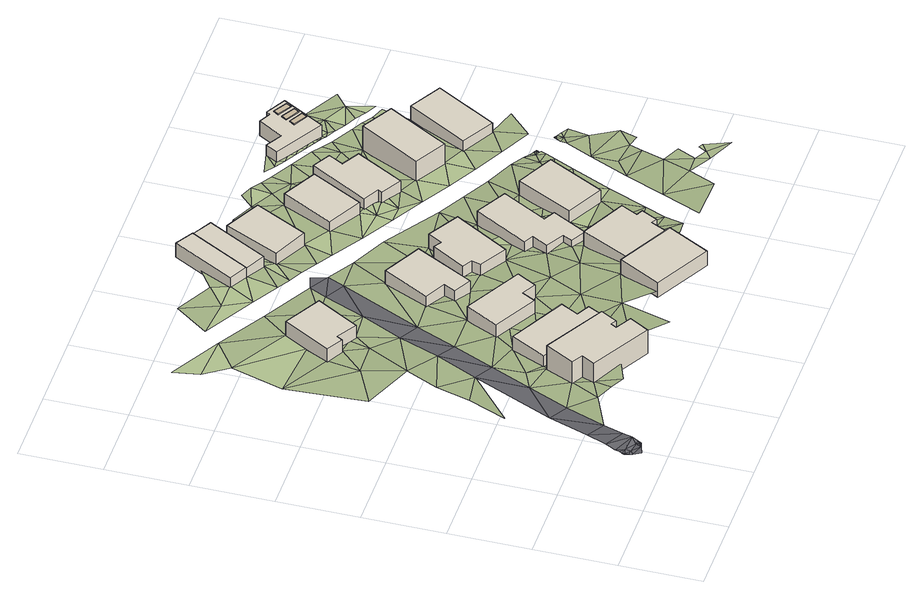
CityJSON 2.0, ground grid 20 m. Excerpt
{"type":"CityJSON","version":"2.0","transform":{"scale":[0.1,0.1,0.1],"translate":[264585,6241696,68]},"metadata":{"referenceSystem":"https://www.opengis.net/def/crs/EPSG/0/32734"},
"CityObjects":{
"building1":{"type":"Building","attributes":{"address":"7 Fryde Road University Estate Cape Town","building":"house","building:levels":2,"building_height":6.9,"roof_height":86.3,"ground_height":78.3,"plus_code":"4FRW3F63+G88"},"geometry":[{"type":"Solid","lod":"1","boundaries":[[[[0,1,2,3]],[[1,4,5,2]],[[4,6,7,5]],[[6,8,9,7]],[[8,10,11,9]],[[10,12,13,11]],[[12,14,15,13]],[[14,16,17,15]],[[16,18,19,17]],[[18,0,3,19]],[[3,2,5,7,9,11,13,15,17,19]],[[18,16,14,12,10,8,6,4,1,0]]]]}]},
"building2":{"type":"Building","attributes":{"address":"5 Fryde Road University Estate Cape Town","building":"house","building:levels":1,"building_height":4.1,"roof_height":82.1,"ground_height":76.9,"plus_code":"4FRW3F63+G8X"},"geometry":[{"type":"Solid","lod":"1","boundaries":[[[[20,21,22,23]],[[21,24,25,22]],[[24,26,27,25]],[[26,28,29,27]],[[28,30,31,29]],[[30,20,23,31]],[[23,22,25,27,29,31]],[[30,28,26,24,21,20]]]]}]},
"building3":{"type":"Building","attributes":{"address":"52 Ritchie Street University Estate Cape Town","building":"house","building:levels":1,"building_height":4.1,"roof_height":78.6,"ground_height":74,"plus_code":"4FRW3F63+P8J"},"geometry":[{"type":"Solid","lod":"1","boundaries":[[[[32,33,34,35]],[[33,36,37,34]],[[36,38,39,37]],[[38,40,41,39]],[[40,42,43,41]],[[42,32,35,43]],[[35,34,37,39,41,43]],[[42,40,38,36,33,32]]]]}]},
"building4":{"type":"Building","attributes":{"address":"3 Fryde Road University Estate Cape Town","building":"house","building:levels":1,"building_height":4.1,"roof_height":80.2,"ground_height":75.8,"plus_code":"4FRW3F63+J98"},"geometry":[{"type":"Solid","lod":"1","boundaries":[[[[44,45,46,47]],[[45,48,49,46]],[[48,50,51,49]],[[50,52,53,51]],[[52,54,55,53]],[[54,44,47,55]],[[47,46,49,51,53,55]],[[54,52,50,48,45,44]]]]}]},
"building5":{"type":"Building","attributes":{"address":"54 Ritchie Street University Estate Cape Town","building":"house","building:levels":1,"building_height":4.1,"roof_height":78.2,"ground_height":73.6,"plus_code":"4FRW3F63+MCF"},"geometry":[{"type":"Solid","lod":"1","boundaries":[[[[56,57,58,59]],[[57,60,61,58]],[[60,62,63,61]],[[62,64,65,63]],[[64,66,67,65]],[[66,56,59,67]],[[59,58,61,63,65,67]],[[66,64,62,60,57,56]]]]}]},
"building6":{"type":"Building","attributes":{"address":"6 Baris Road University Estate Cape Town","building":"house","building:levels":1,"building_height":4.1,"roof_height":82.8,"ground_height":77.4,"plus_code":"4FRW3F63+FFW"},"geometry":[{"type":"Solid","lod":"1","boundaries":[[[[68,69,70,71]],[[69,72,73,70]],[[72,74,75,73]],[[74,68,71,75]],[[71,70,73,75]],[[74,72,69,68]]]]}]},
"building7":{"type":"Building","attributes":{"address":"59 Ritchie Street University Estate Cape Town","building":"house","building:levels":1,"building_height":4.1,"roof_height":76,"ground_height":71,"plus_code":"4FRW3F63+VC2"},"geometry":[{"type":"Solid","lod":"1","boundaries":[[[[76,77,78,79]],[[77,80,81,78]],[[80,82,83,81]],[[82,76,79,83]],[[79,78,81,83]],[[82,80,77,76]]]]}]},
"building8":{"type":"Building","attributes":{"address":"56 Ritchie Street University Estate Cape Town","building":"house","building:levels":1,"building_height":4.1,"roof_height":77.9,"ground_height":73,"plus_code":"4FRW3F63+MF7"},"geometry":[{"type":"Solid","lod":"1","boundaries":[[[[84,85,86,87]],[[85,88,89,86]],[[88,90,91,89]],[[90,92,93,91]],[[92,94,95,93]],[[94,96,97,95]],[[96,98,99,97]],[[98,84,87,99]],[[87,86,89,91,93,95,97,99]],[[98,96,94,92,90,88,85,84]]]]}]},
"building9":{"type":"Building","attributes":{"address":"4 Baris Road University Estate Cape Town","building":"house","building:levels":1,"building_height":4.1,"roof_height":80.3,"ground_height":75.1,"plus_code":"4FRW3F63+GGM"},"geometry":[{"type":"Solid","lod":"1","boundaries":[[[[100,101,102,103]],[[101,104,105,102]],[[104,106,107,105]],[[106,108,109,107]],[[108,110,111,109]],[[110,112,113,111]],[[112,114,115,113]],[[114,100,103,115]],[[103,102,105,107,109,111,113,115]],[[114,112,110,108,106,104,101,100]]]]}]},
"building10":{"type":"Building","attributes":{"address":"61 Ritchie Street University Estate Cape Town","building":"house","building:levels":1,"building_height":4.1,"roof_height":75.6,"ground_height":70.8,"plus_code":"4FRW3F63+RCV"},"geometry":[{"type":"Solid","lod":"1","boundaries":[[[[116,117,118,119]],[[117,120,121,118]],[[120,122,123,121]],[[122,116,119,123]],[[119,118,121,123]],[[122,120,117,116]]]]}]},
"building11":{"type":"Building","attributes":{"address":"63 Ritchie Street University Estate Cape Town","building":"house","building:levels":1,"building_height":4.1,"roof_height":76,"ground_height":70.9,"plus_code":"4FRW3F63+RF6"},"geometry":[{"type":"Solid","lod":"1","boundaries":[[[[124,125,126,127]],[[125,128,129,126]],[[128,130,131,129]],[[130,124,127,131]],[[127,126,129,131]],[[130,128,125,124]]]]}]},
"building12":{"type":"Building","attributes":{"address":"58 Ritchie Street University Estate Cape Town","building":"house","building:levels":1,"building_height":4.1,"roof_height":77.8,"ground_height":72.6,"plus_code":"4FRW3F63+JGF"},"geometry":[{"type":"Solid","lod":"1","boundaries":[[[[132,133,134,135]],[[133,136,137,134]],[[136,138,139,137]],[[138,140,141,139]],[[140,142,143,141]],[[142,144,145,143]],[[144,146,147,145]],[[146,148,149,147]],[[148,150,151,149]],[[150,132,135,151]],[[135,134,137,139,141,143,145,147,149,151]],[[150,148,146,144,142,140,138,136,133,132]]]]}]},
"building13":{"type":"Building","attributes":{"address":"60 Ritchie Street University Estate Cape Town","building":"house","building:levels":1,"building_height":4.1,"roof_height":78.1,"ground_height":73.5,"plus_code":"4FRW3F63+JH4"},"geometry":[{"type":"Solid","lod":"1","boundaries":[[[[152,153,154,155]],[[153,156,157,154]],[[156,158,159,157]],[[158,152,155,159]],[[155,154,157,159]],[[158,156,153,152]]]]}]},
"building14":{"type":"Building","attributes":{"address":"65 Ritchie Street University Estate Cape Town","building":"house","building:levels":1,"building_height":4.1,"roof_height":75.3,"ground_height":70.1,"plus_code":"4FRW3F63+QGM"},"geometry":[{"type":"Solid","lod":"1","boundaries":[[[[160,161,162,163]],[[161,164,165,162]],[[164,166,167,165]],[[166,160,163,167]],[[163,162,165,167]],[[166,164,161,160]]]]}]},
"building15":{"type":"Building","attributes":{"address":"67 Ritchie Street University Estate Cape Town","building":"house","building:levels":1,"building_height":4.1,"roof_height":74.6,"ground_height":69.8,"plus_code":"4FRW3F63+QH6"},"geometry":[{"type":"Solid","lod":"1","boundaries":[[[[168,169,170,171]],[[169,172,173,170]],[[172,174,175,173]],[[174,176,177,175]],[[176,178,179,177]],[[178,180,181,179]],[[180,182,183,181]],[[182,168,171,183]],[[171,170,173,175,177,179,181,183]],[[182,180,178,176,174,172,169,168]]]]}]},
"building16":{"type":"Building","attributes":{"address":"69 Ritchie Street University Estate Cape Town","building":"house","building:levels":2,"building_height":6.9,"roof_height":77.8,"ground_height":69.6,"plus_code":"4FRW3F63+PJV"},"geometry":[{"type":"Solid","lod":"1","boundaries":[[[[184,185,186,187]],[[185,188,189,186]],[[188,190,191,189]],[[190,184,187,191]],[[187,186,189,191]],[[190,188,185,184]]]]}]},
"building17":{"type":"Building","attributes":{"building":"yes","building:levels":1,"building_height":4.1,"roof_height":73.3,"ground_height":68,"plus_code":"4FRW3F63+RJG"},"children":["building17-1","building17-2","building17-3"],"geometry":[{"type":"Solid","lod":"1","boundaries":[[[[192,193,194,195]],[[193,196,197,194]],[[196,198,199,197]],[[198,200,201,199]],[[200,202,203,201]],[[202,204,205,203]],[[204,206,207,205]],[[206,192,195,207]],[[195,194,197,199,201,203,205,207]],[[206,204,202,200,198,196,193,192]]]]}]},
"building17-1":{"type":"BuildingInstallation","parents":["building17"],"geometry":[{"type":"Solid","lod":"1","boundaries":[[[[208,209,210,211]],[[209,212,213,210]],[[212,214,215,213]],[[214,208,211,215]],[[211,210,213,215]],[[214,212,209,208]]]]}]},
"building17-2":{"type":"BuildingInstallation","parents":["building17"],"geometry":[{"type":"Solid","lod":"1","boundaries":[[[[216,217,218,219]],[[217,220,221,218]],[[220,222,223,221]],[[222,216,219,223]],[[219,218,221,223]],[[222,220,217,216]]]]}]},
"building17-3":{"type":"BuildingInstallation","parents":["building17"],"geometry":[{"type":"Solid","lod":"1","boundaries":[[[[224,225,226,227]],[[225,228,229,226]],[[228,230,231,229]],[[230,224,227,231]],[[227,226,229,231]],[[230,228,225,224]]]]}]},
"building18":{"type":"Building","attributes":{"address":"71 Ritchie Street University Estate Cape Town","building":"house","building:levels":1,"building_height":4.1,"roof_height":74.1,"ground_height":69.5,"plus_code":"4FRW3F63+PM8"},"geometry":[{"type":"Solid","lod":"1","boundaries":[[[[232,233,234,235]],[[233,236,237,234]],[[236,238,239,237]],[[238,232,235,239]],[[235,234,237,239]],[[238,236,233,232]]]]}]},
"terrain1":{"type":"TINRelief","geometry":[{"type":"CompositeSurface","lod":"1","boundaries":[[[240,241,242]],[[243,242,241]],[[244,245,246]],[[247,241,248]],[[242,243,249]],[[241,247,243]],[[250,247,248]],[[245,244,251]],[[252,243,247]],[[247,250,253]],[[249,243,254]],[[254,255,249]],[[256,249,255]],[[257,258,259]],[[260,258,257]],[[244,261,251]],[[255,254,262]],[[251,261,260]],[[262,254,263]],[[264,255,262]],[[265,262,263]],[[256,255,264]],[[259,258,266]],[[267,265,263]],[[260,268,258]],[[259,269,270]],[[267,271,265]],[[269,259,266]],[[272,266,258]],[[273,274,275]],[[276,260,261]],[[277,271,267]],[[264,278,256]],[[279,275,274]],[[280,281,282]],[[268,272,258]],[[256,278,283]],[[282,281,270]],[[260,276,268]],[[275,279,284]],[[277,285,271]],[[285,277,286]],[[284,279,287]],[[270,269,33]],[[288,272,268]],[[284,287,286]],[[288,289,272]],[[278,264,290]],[[264,291,290]],[[286,287,285]],[[33,282,270]],[[288,268,292]],[[292,268,276]],[[278,293,283]],[[294,279,295]],[[294,287,279]],[[296,283,293]],[[297,290,291]],[[298,299,300]],[[301,292,276]],[[297,291,299]],[[294,298,287]],[[282,33,302]],[[292,301,303]],[[304,296,293]],[[305,299,298]],[[306,303,301]],[[33,306,302]],[[297,299,307]],[[294,305,298]],[[308,297,307]],[[309,304,293]],[[299,305,307]],[[310,311,312]],[[313,306,301]],[[310,314,311]],[[315,309,293]],[[316,296,304]],[[317,69,294]],[[315,293,54]],[[318,304,309]],[[305,294,69]],[[319,302,306]],[[316,320,296]],[[321,307,305]],[[306,313,319]],[[321,54,307]],[[312,311,322]],[[314,323,311]],[[315,54,324]],[[323,322,311]],[[325,305,69]],[[325,321,305]],[[326,314,327]],[[314,326,323]],[[315,328,329]],[[315,324,328]],[[54,321,330]],[[325,69,331]],[[331,69,332]],[[54,330,324]],[[333,328,324]],[[322,323,334]],[[320,316,335]],[[336,329,328]],[[327,337,338]],[[331,332,339]],[[340,320,335]],[[327,338,326]],[[341,321,325]],[[329,336,56]],[[335,316,56]],[[341,330,321]],[[342,343,337]],[[100,325,331]],[[339,332,344]],[[343,338,337]],[[345,56,336]],[[344,332,346]],[[342,347,343]],[[325,348,341]],[[325,100,348]],[[349,330,341]],[[343,350,338]],[[56,345,85]],[[346,351,344]],[[352,335,56]],[[353,330,349]],[[354,85,345]],[[355,349,341]],[[346,356,351]],[[357,341,348]],[[358,343,347]],[[350,343,359]],[[353,360,330]],[[56,85,352]],[[348,100,361]],[[362,358,347]],[[351,356,363]],[[351,363,364]],[[359,365,350]],[[361,100,366]],[[356,367,363]],[[364,363,368]],[[360,353,369]],[[367,368,363]],[[366,370,361]],[[371,365,359]],[[362,372,358]],[[367,373,368]],[[370,374,361]],[[372,362,375]],[[369,133,360]],[[368,373,376]],[[371,120,365]],[[366,377,370]],[[360,133,84]],[[373,378,376]],[[377,379,378]],[[352,85,380]],[[381,374,370]],[[381,382,374]],[[84,380,85]],[[383,378,373]],[[378,383,377]],[[382,384,385]],[[382,381,386]],[[387,385,384]],[[388,381,370]],[[388,370,377]],[[386,384,382]],[[372,375,389]],[[358,372,390]],[[133,380,84]],[[391,392,375]],[[371,125,393]],[[388,377,383]],[[386,394,384]],[[375,392,389]],[[394,387,384]],[[390,125,358]],[[395,396,397]],[[391,398,392]],[[153,387,394]],[[133,399,380]],[[133,400,399]],[[388,383,401]],[[400,387,153]],[[125,402,393]],[[392,403,389]],[[391,404,398]],[[405,403,392]],[[406,392,398]],[[407,389,403]],[[125,390,402]],[[405,392,406]],[[395,408,396]],[[409,407,403]],[[401,410,388]],[[398,411,406]],[[409,412,407]],[[406,413,405]],[[414,398,404]],[[153,415,400]],[[402,390,416]],[[411,398,414]],[[400,415,399]],[[412,409,417]],[[418,396,408]],[[396,418,419]],[[402,416,420]],[[421,402,420]],[[417,160,412]],[[401,422,410]],[[390,423,416]],[[414,404,424]],[[390,160,423]],[[424,404,425]],[[422,152,410]],[[426,415,153]],[[153,152,426]],[[427,428,408]],[[420,416,429]],[[408,428,418]],[[160,417,174]],[[416,423,429]],[[414,424,430]],[[174,423,160]],[[419,418,431]],[[428,427,432]],[[429,423,433]],[[434,419,435]],[[419,431,435]],[[436,418,428]],[[425,437,424]],[[152,422,438]],[[426,152,439]],[[432,427,440]],[[437,425,441]],[[439,152,438]],[[442,423,174]],[[423,442,433]],[[443,444,432]],[[443,432,440]],[[424,188,430]],[[445,446,447]],[[446,442,174]],[[426,439,448]],[[449,434,435]],[[435,431,449]],[[450,439,438]],[[451,448,439]],[[451,439,450]],[[430,188,445]],[[437,441,452]],[[453,448,451]],[[454,455,456]],[[445,457,446]],[[458,451,450]],[[459,452,441]],[[460,455,461]],[[462,453,451]],[[442,446,463]],[[451,458,464]],[[451,464,462]],[[434,449,465]],[[466,464,458]],[[467,462,464]],[[456,455,460]],[[468,464,466]],[[464,469,467]],[[464,468,470]],[[470,469,464]],[[471,470,468]],[[472,469,470]],[[472,470,473]],[[470,471,473]],[[434,474,475]],[[461,476,460]],[[446,457,463]],[[465,449,477]],[[457,445,188]],[[434,465,474]],[[476,461,478]],[[437,452,185]],[[475,479,480]],[[478,481,476]],[[474,479,475]],[[459,482,452]],[[463,457,483]],[[479,484,480]],[[481,478,485]],[[486,484,487]],[[487,484,479]],[[488,486,487]],[[489,488,490]],[[490,488,487]],[[490,491,489]],[[491,490,492]],[[490,487,493]],[[493,492,490]],[[188,494,457]],[[495,493,487]],[[479,496,487]],[[487,496,495]],[[497,482,459]],[[483,457,494]],[[496,479,498]],[[474,499,479]],[[485,500,481]],[[499,498,479]],[[501,500,485]],[[502,500,501]],[[494,188,503]],[[500,502,504]],[[185,503,188]],[[452,236,185]],[[504,502,505]],[[482,497,506]],[[504,505,507]],[[505,508,507]],[[504,507,509]],[[503,185,510]],[[509,511,504]],[[512,507,508]],[[507,512,509]],[[508,513,512]],[[514,510,185]],[[514,185,236]],[[512,511,509]],[[511,512,515]],[[511,515,516]],[[513,517,512]],[[514,236,518]],[[513,519,517]],[[512,517,515]],[[517,519,520]],[[521,516,515]],[[516,521,522]],[[520,523,517]],[[524,522,521]],[[515,517,525]]]}]},
"road1":{"type":"Road","attributes":{"highway":"residential","name":"Fryde Road","surface":"asphalt","lanes":2,"width":5.5},"geometry":[{"type":"MultiSurface","lod":"1","boundaries":[[[526,527,528]],[[296,276,283]],[[319,313,340]],[[319,340,529]],[[313,320,340]],[[249,530,242]],[[530,531,240]],[[320,301,296]],[[283,261,256]],[[530,249,244]],[[301,320,313]],[[532,533,534]],[[535,536,537]],[[538,533,539]],[[540,541,542]],[[538,541,533]],[[543,544,545]],[[542,541,546]],[[533,541,540]],[[540,534,533]],[[541,547,546]],[[548,528,543]],[[543,545,549]],[[541,538,547]],[[550,551,543]],[[531,552,553]],[[553,552,554]],[[530,240,242]],[[532,539,533]],[[240,531,553]],[[552,526,554]],[[555,543,551]],[[536,546,547]],[[556,549,557]],[[528,554,526]],[[543,528,544]],[[548,547,528]],[[549,556,550]],[[549,550,543]],[[545,557,549]],[[539,558,538]],[[527,544,528]],[[548,555,537]],[[538,558,547]],[[554,547,558]],[[548,543,555]],[[528,547,554]],[[537,536,548]],[[547,548,536]],[[256,244,249]],[[276,296,301]],[[256,261,244]],[[283,276,261]]]}]}
},
"vertices":[
[299,313,103],[260,242,103],[260,242,172],[299,313,172],[287,227,103],[287,227,172],[268,194,103],[268,194,172],[416,112,103],[416,112,172],[444,160,103],[444,160,172],[405,182,103],[405,182,172],[413,196,103],[413,196,172],[427,188,103],[427,188,172],[450,229,103],[450,229,172],
[358,410,89],[312,324,89],[312,324,130],[358,410,130],[485,233,89],[485,233,130],[507,276,89],[507,276,130],[475,293,89],[475,293,130],[498,336,89],[498,336,130],
[391,871,60],[300,922,60],[300,922,101],[391,871,101],[232,805,60],[232,805,101],[272,782,60],[272,782,101],[281,796,60],[281,796,101],[331,767,60],[331,767,101],
[444,541,78],[400,460,78],[400,460,119],[444,541,119],[506,402,78],[506,402,119],[524,435,78],[524,435,119],[559,416,78],[559,416,119],[586,464,78],[586,464,119],
[634,710,56],[539,760,56],[539,760,97],[634,710,97],[478,646,56],[478,646,97],[529,619,56],[529,619,97],[513,590,56],[513,590,97],[558,567,56],[558,567,97],
[819,178,94],[680,252,94],[680,252,135],[819,178,135],[624,149,94],[624,149,135],[763,75,94],[763,75,135],
[575,1220,30],[531,1246,30],[531,1246,71],[575,1220,71],[447,1095,30],[447,1095,71],[492,1070,30],[492,1070,71],
[774,660,50],[697,705,50],[697,705,91],[774,660,91],[677,670,50],[677,670,91],[658,682,50],[658,682,91],[609,600,50],[609,600,91],[633,586,50],[633,586,91],[626,563,50],[626,563,91],[693,524,50],[693,524,91],
[779,367,71],[719,249,71],[719,249,112],[779,367,112],[833,192,71],[833,192,112],[852,230,71],[852,230,112],[866,223,71],[866,223,112],[886,262,71],[886,262,112],[870,270,71],[870,270,112],[891,311,71],[891,311,112],
[492,1070,28],[543,1044,28],[543,1044,69],[492,1070,69],[624,1192,28],[624,1192,69],[575,1220,28],[575,1220,69],
[646,980,29],[712,1108,29],[712,1108,70],[646,980,70],[623,1154,29],[623,1154,70],[559,1020,29],[559,1020,70],
[887,583,46],[811,625,46],[811,625,87],[887,583,87],[736,492,46],[736,492,87],[759,480,46],[759,480,87],[737,441,46],[737,441,87],[782,416,46],[782,416,87],[770,393,46],[770,393,87],[807,372,46],[807,372,87],[854,458,46],[854,458,87],[826,473,46],[826,473,87],
[1020,515,55],[928,562,55],[928,562,96],[1020,515,96],[857,424,55],[857,424,96],[948,377,55],[948,377,96],
[862,1020,21],[777,1065,21],[777,1065,62],[862,1020,62],[710,939,21],[710,939,62],[794,894,21],[794,894,62],
[962,946,18],[918,971,18],[918,971,59],[962,946,59],[938,1007,18],[938,1007,59],[894,1032,18],[894,1032,59],[813,889,18],[813,889,59],[851,868,18],[851,868,59],[846,858,18],[846,858,59],[897,829,18],[897,829,59],
[1019,762,16],[1105,912,16],[1105,912,85],[1019,762,85],[1028,956,16],[1028,956,85],[942,806,16],[942,806,85],
[955,1159,0],[937,1130,0],[937,1130,41],[955,1159,41],[1057,1060,0],[1057,1060,41],[1116,1164,0],[1116,1164,41],[1067,1191,0],[1067,1191,41],[1060,1182,0],[1060,1182,41],[1031,1197,0],[1031,1197,41],[995,1136,0],[995,1136,41],
[1071,1176,42],[1063,1163,42],[1063,1163,44],[1071,1176,44],[1097,1143,42],[1097,1143,44],[1104,1156,42],[1104,1156,44],
[1058,1154,42],[1050,1141,42],[1050,1141,44],[1058,1154,44],[1084,1121,42],[1084,1121,44],[1092,1134,42],[1092,1134,44],
[1047,1132,42],[1039,1119,42],[1039,1119,44],[1047,1132,44],[1073,1100,42],[1073,1100,44],[1081,1113,42],[1081,1113,44],
[1154,690,15],[1239,838,15],[1239,838,56],[1154,690,56],[1160,883,15],[1160,883,56],[1075,735,15],[1075,735,56],
[110,124,134],[215,169,121],[167,228,116],[260,242,113],[234,461,97],[147,448,102],[90,350,117],[268,194,120],[252,149,127],[225,331,104],[287,131,127],[178,534,96],[287,227,113],[342,153,126],[299,313,106],[275,354,103],[283,435,94],[118,675,69],[212,723,73],[117,877,60],[224,616,88],[292,565,89],[312,324,101],[337,292,106],[358,410,93],[348,305,103],[232,805,67],[375,271,103],[296,725,71],[266,863,62],[160,1007,57],[399,279,100],[272,782,69],[413,196,112],[405,182,112],[427,188,112],[350,669,72],[412,250,106],[400,460,86],[444,160,118],[110,1132,54],[120,1067,56],[237,1061,54],[340,539,84],[437,205,112],[442,256,106],[450,229,104],[485,233,104],[314,777,67],[281,796,69],[436,440,86],[428,373,89],[331,767,67],[444,541,79],[569,216,105],[513,89,124],[398,643,71],[506,402,85],[507,276,94],[498,336,90],[475,293,96],[408,773,64],[363,991,50],[351,802,68],[478,646,70],[592,320,88],[391,871,62],[559,416,84],[524,435,80],[513,590,72],[275,1103,50],[373,1094,48],[343,1187,43],[465,877,52],[408,1029,47],[558,567,66],[539,760,61],[624,149,112],[529,619,67],[490,920,48],[514,850,52],[640,403,80],[433,1137,45],[447,1095,46],[626,563,63],[707,354,80],[492,1070,46],[474,992,46],[609,600,62],[596,638,60],[693,524,61],[719,249,92],[749,215,97],[633,586,62],[492,1176,40],[608,854,43],[637,647,60],[507,973,45],[543,1044,42],[761,228,91],[538,893,47],[737,441,66],[540,955,45],[559,1020,42],[797,210,97],[658,682,53],[819,178,97],[582,932,42],[770,393,71],[736,492,62],[562,1079,38],[833,192,97],[691,808,49],[756,527,56],[677,670,53],[759,480,60],[848,164,102],[782,416,71],[646,980,37],[593,1093,35],[733,592,57],[807,372,68],[623,909,40],[849,208,96],[852,230,90],[586,1122,35],[820,347,74],[880,165,102],[866,223,90],[775,562,56],[851,379,65],[623,1154,30],[710,939,37],[909,217,86],[830,415,68],[706,863,35],[875,241,90],[891,311,80],[886,262,90],[870,270,80],[844,723,34],[857,424,65],[854,458,65],[938,268,79],[862,489,62],[826,473,61],[875,459,65],[865,543,57],[948,377,64],[794,894,32],[777,1065,29],[788,817,33],[794,855,33],[699,1162,25],[894,495,60],[1035,138,100],[987,243,83],[930,142,99],[833,815,32],[911,686,34],[887,583,51],[995,370,64],[756,1135,24],[813,889,32],[871,771,31],[834,877,32],[846,858,32],[813,929,29],[1072,206,94],[833,924,29],[984,446,62],[863,848,32],[824,950,29],[851,868,28],[897,829,29],[977,648,36],[812,1104,24],[853,960,25],[1105,276,84],[1044,345,69],[822,1155,22],[794,1170,18],[1053,472,52],[861,1074,21],[942,806,31],[944,730,30],[1041,613,43],[1131,175,90],[1121,208,90],[850,1140,18],[929,888,24],[1136,335,72],[1152,191,90],[877,1124,18],[1102,446,56],[1095,380,63],[1146,255,87],[1019,762,30],[1082,523,47],[1060,552,47],[1190,143,98],[1016,690,30],[933,1093,16],[1173,205,90],[1163,210,90],[962,946,19],[938,1007,21],[918,971,21],[1076,594,40],[1155,370,65],[1096,548,44],[1092,571,40],[1075,735,29],[1093,584,37],[888,1144,18],[915,1128,15],[955,1159,13],[1008,1000,14],[1103,561,44],[1089,649,33],[937,1130,15],[943,1113,13],[1102,579,37],[988,1063,17],[1105,573,37],[1198,405,65],[1107,568,37],[1106,577,37],[1109,571,37],[1109,575,37],[1109,573,37],[1111,574,37],[1110,575,37],[1110,574,37],[1179,473,50],[1139,513,50],[967,1112,13],[1174,360,74],[971,1097,13],[1164,527,43],[1149,530,43],[997,1095,12],[1154,690,31],[1016,1047,12],[1154,539,43],[999,1082,12],[1156,543,43],[1160,543,43],[1158,545,43],[1158,546,43],[1159,546,43],[1159,547,43],[1160,547,43],[1161,546,43],[1044,1032,9],[1164,545,43],[1168,542,43],[1162,609,37],[1178,537,43],[1197,526,42],[1027,1078,12],[1026,1067,12],[1040,1059,12],[1099,1001,9],[1057,1060,9],[1054,1051,9],[1225,667,31],[1072,1050,9],[1082,1036,9],[1082,1081,10],[1127,986,9],[1086,1112,10],[1116,1070,6],[1109,1020,8],[1154,970,7],[1124,1119,3],[1106,1147,3],[1174,1039,7],[1182,955,11],[1137,1005,9],[1165,989,7],[1144,1154,1],[1116,1164,3],[1193,974,7],[1132,1166,3],[1214,1070,3],
[17,71,148],[10,58,152],[20,48,152],[527,931,45],[118,253,119],[61,149,139],[52,20,152],[51,22,152],[51,20,152],[14,8,157],[33,14,157],[8,27,152],[52,25,152],[55,25,152],[50,19,152],[49,23,152],[47,19,152],[7,44,152],[6,51,152],[5,48,152],[43,17,152],[46,30,152],[19,35,152],[5,45,152],[4,42,152],[4,40,152],[32,97,148],[81,72,146],[67,46,152],[6,35,152],[3,43,152],[3,45,152],[57,29,152]
]}
